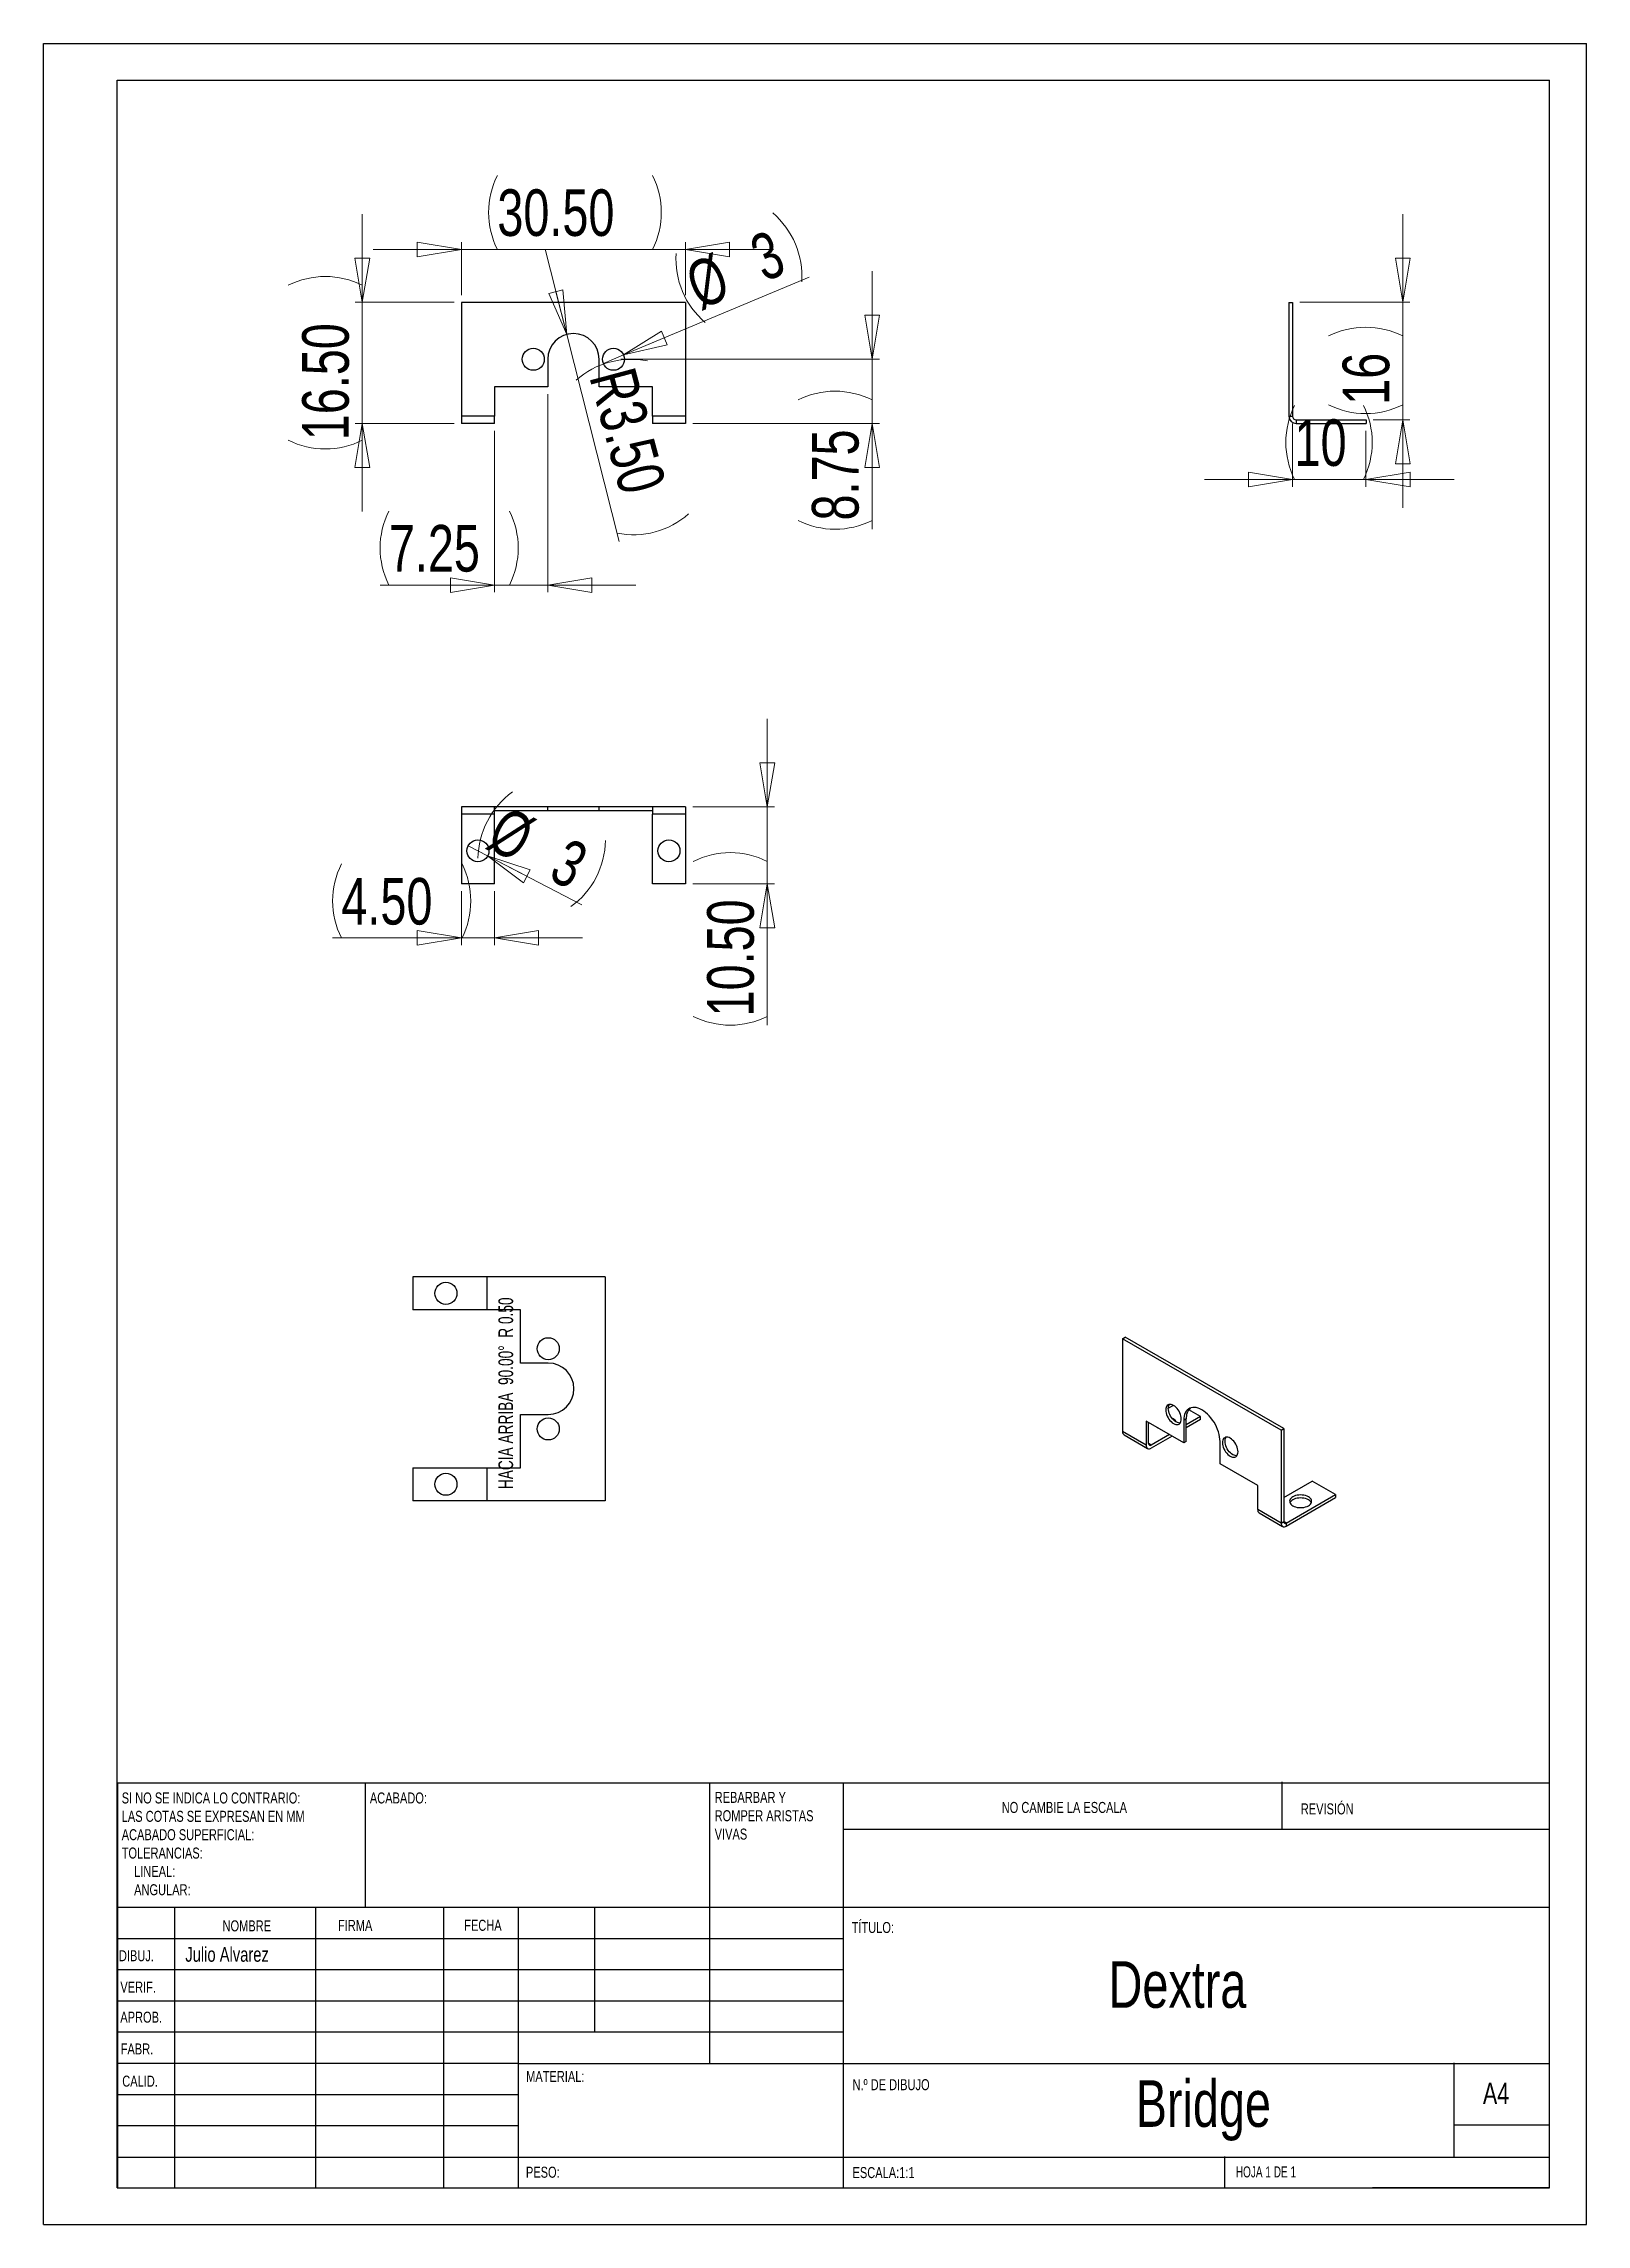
# Model space of a CAD drawing. Header units: millimetres. Extents: x 0 to 210, y 0 to 297.
import ezdxf

# ---------------------------------------------------------------- set-up
doc = ezdxf.new("R2010")
doc.units = ezdxf.units.MM
doc.linetypes.add('CENTERX2', pattern=[20.32, 12.7, -2.54, 2.54, -2.54])
doc.layers.add('CROQUIS', color=4, linetype='Continuous')
doc.styles.add('SLDTEXTSTYLE0', font='TXT', dxfattribs={"width": 0.75})
doc.styles.add('SLDTEXTSTYLE1', font='TXT', dxfattribs={"width": 0.681818})
doc.styles.add('SLDTEXTSTYLE2', font='TXT', dxfattribs={"width": 0.696429})
doc.dimstyles.new('SLDDIMSTYLE0', dxfattribs={"dimtxt": 6.35, "dimasz": 5.9944, "dimexe": 0, "dimexo": 0.0625, "dimgap": 1.5875, "dimtad": 1, "dimrnd": 1e-09, "dimzin": 4, "dimdsep": 46, "dimtxsty": 'SLDTEXTSTYLE0', "dimblk1": 'CLOSED', "dimblk2": 'CLOSED', "dimsah": 1, "dimcen": 0.09, "dimadec": 0, "dimazin": 1, "dimtfac": 1, "dimtmove": 0, "dimatfit": 0, "dimldrblk": 'CLOSED', "dimfxl": 0, "dimfrac": 2, "dimtolj": 1, "dimtzin": 12, "dimarcsym": 0})
doc.dimstyles.new('SLDDIMSTYLE1', dxfattribs={"dimtxt": 6.35, "dimasz": 5.9944, "dimexe": 0, "dimexo": 0.0625, "dimgap": 1.5875, "dimtad": 1, "dimrnd": 1e-09, "dimzin": 12, "dimdsep": 46, "dimtxsty": 'SLDTEXTSTYLE0', "dimblk1": 'CLOSED', "dimblk2": 'CLOSED', "dimsah": 1, "dimcen": 0.09, "dimadec": 0, "dimazin": 3, "dimtfac": 1, "dimtmove": 0, "dimatfit": 0, "dimldrblk": 'CLOSED', "dimfxl": 0, "dimfrac": 2, "dimtolj": 1, "dimtzin": 12, "dimarcsym": 0})
doc.dimstyles.new('SLDDIMSTYLE2', dxfattribs={"dimtxt": 6.35, "dimasz": 5.9944, "dimexe": 0, "dimexo": 0.0625, "dimgap": 1.5875, "dimtad": 1, "dimrnd": 1e-09, "dimzin": 12, "dimdsep": 46, "dimtxsty": 'SLDTEXTSTYLE0', "dimblk1": 'NONE', "dimblk2": 'CLOSED', "dimsah": 1, "dimcen": 0, "dimadec": 0, "dimazin": 3, "dimtfac": 1, "dimtmove": 0, "dimatfit": 3, "dimldrblk": 'NONE', "dimfxl": 0, "dimfrac": 2, "dimtolj": 1, "dimtzin": 12, "dimarcsym": 0})
doc.dimstyles.new('SLDDIMSTYLE3', dxfattribs={"dimtxt": 6.35, "dimasz": 5.9944, "dimexe": 0, "dimexo": 0.0625, "dimgap": 1.5875, "dimtad": 1, "dimrnd": 1e-09, "dimzin": 4, "dimdsep": 46, "dimtxsty": 'SLDTEXTSTYLE0', "dimblk1": 'CLOSED', "dimblk2": 'CLOSED', "dimsah": 1, "dimcen": 0, "dimadec": 0, "dimazin": 1, "dimtfac": 1, "dimtofl": 0, "dimtmove": 1, "dimatfit": 3, "dimldrblk": 'CLOSED', "dimfxl": 0, "dimfrac": 2, "dimtolj": 1, "dimtzin": 12, "dimarcsym": 0})

# ---------------------------------------------------------------- blocks, each defined once
blk = doc.blocks.new('SW_NOTE_0')
at = {"color": 0, "linetype": 'Continuous', "lineweight": 0, "char_height": 1.5, "attachment_point": 1, "style": 'SLDTEXTSTYLE0'}
for s, insert in [('SI NO SE INDICA LO CONTRARIO:', (0, 1.93)), ('LAS COTAS SE EXPRESAN EN MM', (0, -0.57)), ('ACABADO SUPERFICIAL:', (0, -3.07)), ('TOLERANCIAS:', (0, -5.57)), ('LINEAL:', (1.69, -8.07)), ('ANGULAR:', (1.69, -10.57))]:
    blk.add_mtext(s, dxfattribs=dict(at, insert=insert))
blk = doc.blocks.new('SW_NOTE_1')
at = {"color": 0, "linetype": 'Continuous', "lineweight": 0, "char_height": 1.5, "attachment_point": 1, "style": 'SLDTEXTSTYLE0'}
for s, insert in [('REBARBAR Y', (0, 1.93)), ('ROMPER ARISTAS', (0, -0.57)), ('VIVAS', (0, -3.07))]:
    blk.add_mtext(s, dxfattribs=dict(at, insert=insert))
blk = doc.blocks.new('_CLOSED')
at = {"color": 0, "linetype": 'ByBlock', "lineweight": -2}
for p, q in [((-1, 0.166667), (0, 0)), ((-1, 0.166667), (-1, -0.166667)), ((0, 0), (-1, -0.166667)), ((0, 0), (-1, 0))]:
    blk.add_line(p, q, dxfattribs=at)
blk = doc.blocks.new('*D4')
at = {"color": 7, "linetype": 'Continuous', "lineweight": 0}
for p, q in [((56.94, 269.18), (44.95, 269.18)), ((56.94, 262.97), (56.94, 270.18)), ((87.44, 269.18), (56.94, 269.18)), ((87.44, 262.97), (87.44, 270.18)), ((87.44, 269.18), (99.43, 269.18))]:
    blk.add_line(p, q, dxfattribs=at)
for centre, start, end in [((71.92, 274.22), 153.4349, 206.5651), ((72.88, 274.22), 333.4349, 26.5651)]:
    blk.add_arc(centre, 11.27, start, end, dxfattribs=at)
at = {"color": 7, "linetype": 'Continuous', "lineweight": 0, "xscale": 5.9944, "yscale": 5.9944}
blk.add_blockref('_CLOSED', (56.94, 269.18, -54.87), dxfattribs=at)
at = {"color": 7, "linetype": 'Continuous', "lineweight": 0, "xscale": 5.9944, "yscale": 5.9944, "rotation": 180.0000000000004}
blk.add_blockref('_CLOSED', (87.44, 269.18, -54.87), dxfattribs=at)
at = {"color": 7, "linetype": 'Continuous', "lineweight": 0, "insert": (61.84, 277.37, -54.87), "char_height": 6.35, "attachment_point": 1, "style": 'SLDTEXTSTYLE0'}
blk.add_mtext('30.50', dxfattribs=at)
blk = doc.blocks.new('*D5')
at = {"color": 7, "linetype": 'Continuous', "lineweight": 0}
for p, q in [((43.46, 261.98), (43.46, 273.97)), ((55.95, 261.98), (42.47, 261.98)), ((43.46, 261.98), (43.46, 245.48)), ((55.95, 245.48), (42.47, 245.48)), ((43.46, 245.48), (43.46, 233.49))]:
    blk.add_line(p, q, dxfattribs=at)
for centre, start, end in [((38.42, 254.23), 63.4349, 116.5651), ((38.42, 253.28), 243.4349, 296.5651)]:
    blk.add_arc(centre, 11.27, start, end, dxfattribs=at)
at = {"color": 7, "linetype": 'Continuous', "lineweight": 0, "xscale": 5.9944, "yscale": 5.9944}
for p, rotation in [((43.46, 261.98, -54.87), 270.0000000000004), ((43.46, 245.48, -54.87), 90.0000000000004)]:
    blk.add_blockref('_CLOSED', p, dxfattribs=dict(at, rotation=rotation))
at = {"color": 7, "linetype": 'Continuous', "lineweight": 0, "insert": (35.27, 243.2, -54.87), "char_height": 6.35, "attachment_point": 1, "rotation": 90, "style": 'SLDTEXTSTYLE0'}
blk.add_mtext('16.50', dxfattribs=at)
blk = doc.blocks.new('*D6')
at = {"color": 7, "linetype": 'Continuous', "lineweight": 0}
for p, q in [((68.69, 249.49), (68.69, 222.49)), ((61.44, 244.49), (61.44, 222.49)), ((61.44, 223.48), (45.88, 223.48)), ((68.69, 223.48), (61.44, 223.48)), ((68.69, 223.48), (80.68, 223.48))]:
    blk.add_line(p, q, dxfattribs=at)
for centre, start, end in [((57.15, 228.52), 153.4349, 206.5651), ((53.41, 228.52), 333.4349, 26.5651)]:
    blk.add_arc(centre, 11.27, start, end, dxfattribs=at)
at = {"color": 7, "linetype": 'Continuous', "lineweight": 0, "xscale": 5.9944, "yscale": 5.9944}
blk.add_blockref('_CLOSED', (61.44, 223.48, -54.87), dxfattribs=at)
at = {"color": 7, "linetype": 'Continuous', "lineweight": 0, "xscale": 5.9944, "yscale": 5.9944, "rotation": 180.0000000000004}
blk.add_blockref('_CLOSED', (68.69, 223.48, -54.87), dxfattribs=at)
at = {"color": 7, "linetype": 'Continuous', "lineweight": 0, "insert": (47.07, 231.66, -54.87), "char_height": 6.35, "attachment_point": 1, "style": 'SLDTEXTSTYLE0'}
blk.add_mtext('7.25', dxfattribs=at)
blk = doc.blocks.new('*D8')
at = {"color": 7, "linetype": 'Continuous', "lineweight": 0}
for q in [(104.3, 265.41), (76.27, 253.65)]:
    blk.add_line((79.03, 254.81), q, dxfattribs=at)
for centre, start, end in [((91.91, 265.52), 356.1861, 49.3162), ((97.53, 267.87), 176.1861, 229.3162)]:
    blk.add_arc(centre, 11.38, start, end, dxfattribs=at)
at = {"color": 7, "linetype": 'Continuous', "lineweight": 0, "xscale": 5.9944, "yscale": 5.9944, "rotation": 202.7511790394914}
blk.add_blockref('_CLOSED', (79.03, 254.81, -54.87), dxfattribs=at)
at = {"color": 7, "linetype": 'Continuous', "lineweight": 0, "char_height": 6.35, "attachment_point": 1, "rotation": 22.7512, "style": 'SLDTEXTSTYLE0'}
for s, insert in [('3', (95.74, 270.58, -54.87)), ('%%c', (86.94, 266.79, -54.87))]:
    blk.add_mtext(s, dxfattribs=dict(at, insert=insert))
blk = doc.blocks.new('_NONE')
blk = doc.blocks.new('*D9')
at = {"color": 7, "linetype": 'Continuous', "lineweight": 0}
for q in [(68.33, 269.23), (78.44, 229.41)]:
    blk.add_line((71.28, 257.61), q, dxfattribs=at)
for centre, start, end in [((80.03, 242.95), 78.4349, 131.5651), ((80.39, 241.6), 258.4349, 311.5651)]:
    blk.add_arc(centre, 11.27, start, end, dxfattribs=at)
at = {"color": 7, "linetype": 'Continuous', "lineweight": 0, "xscale": 5.9944, "yscale": 5.9944, "rotation": 284.2382606524118}
blk.add_blockref('_CLOSED', (71.28, 257.61, -54.87), dxfattribs=at)
at = {"color": 7, "linetype": 'Continuous', "lineweight": 0, "insert": (80.46, 253.51, -54.87), "char_height": 6.35, "attachment_point": 1, "rotation": 285, "style": 'SLDTEXTSTYLE0'}
blk.add_mtext('R3.50', dxfattribs=at)
blk = doc.blocks.new('*D10')
at = {"color": 7, "linetype": 'Continuous', "lineweight": 0}
for p, q in [((112.85, 254.23), (112.85, 266.22)), ((78.64, 254.23), (113.84, 254.23)), ((112.85, 245.48), (112.85, 254.23)), ((88.43, 245.48), (113.84, 245.48)), ((112.85, 245.48), (112.85, 231.08))]:
    blk.add_line(p, q, dxfattribs=at)
for centre, start, end in [((107.81, 238.61), 63.4349, 116.5651), ((107.81, 242.35), 243.4349, 296.5651)]:
    blk.add_arc(centre, 11.27, start, end, dxfattribs=at)
at = {"color": 7, "linetype": 'Continuous', "lineweight": 0, "xscale": 5.9944, "yscale": 5.9944}
for p, rotation in [((112.85, 254.23, -54.87), 270.0000000000004), ((112.85, 245.48, -54.87), 90.0000000000004)]:
    blk.add_blockref('_CLOSED', p, dxfattribs=dict(at, rotation=rotation))
at = {"color": 7, "linetype": 'Continuous', "lineweight": 0, "insert": (104.66, 232.27, -54.87), "char_height": 6.35, "attachment_point": 1, "rotation": 90, "style": 'SLDTEXTSTYLE0'}
blk.add_mtext('8.75', dxfattribs=at)
blk = doc.blocks.new('*D11')
at = {"color": 7, "linetype": 'Continuous', "lineweight": 0}
for p, q in [((185.08, 261.98), (185.08, 273.97)), ((171.07, 261.98), (186.07, 261.98)), ((185.08, 245.98), (185.08, 261.98)), ((181.07, 245.98), (186.07, 245.98)), ((185.08, 245.98), (185.08, 233.99))]:
    blk.add_line(p, q, dxfattribs=at)
for centre, start, end in [((180.04, 247.32), 63.4349, 116.5651), ((180.04, 258.1), 243.4349, 296.5651)]:
    blk.add_arc(centre, 11.27, start, end, dxfattribs=at)
at = {"color": 7, "linetype": 'Continuous', "lineweight": 0, "xscale": 5.9944, "yscale": 5.9944}
for p, rotation in [((185.08, 261.98, -15.15), 270.0000000000004), ((185.08, 245.98, -15.15), 90.0000000000004)]:
    blk.add_blockref('_CLOSED', p, dxfattribs=dict(at, rotation=rotation))
at = {"color": 7, "linetype": 'Continuous', "lineweight": 0, "insert": (176.9, 248.02, -15.15), "char_height": 6.35, "attachment_point": 1, "rotation": 90, "style": 'SLDTEXTSTYLE0'}
blk.add_mtext('16', dxfattribs=at)
blk = doc.blocks.new('*D12')
at = {"color": 7, "linetype": 'Continuous', "lineweight": 0}
for p, q in [((170.08, 245.49), (170.08, 236.87)), ((180.08, 244.49), (180.08, 236.87)), ((170.08, 237.86), (158.09, 237.86)), ((170.08, 237.86), (180.08, 237.86)), ((180.08, 237.86), (192.07, 237.86))]:
    blk.add_line(p, q, dxfattribs=at)
for centre, start, end in [((180.44, 242.9), 153.4349, 206.5651), ((169.66, 242.9), 333.4349, 26.5651)]:
    blk.add_arc(centre, 11.27, start, end, dxfattribs=at)
at = {"color": 7, "linetype": 'Continuous', "lineweight": 0, "xscale": 5.9944, "yscale": 5.9944}
blk.add_blockref('_CLOSED', (170.08, 237.86, -15.15), dxfattribs=at)
at = {"color": 7, "linetype": 'Continuous', "lineweight": 0, "xscale": 5.9944, "yscale": 5.9944, "rotation": 180.0000000000004}
blk.add_blockref('_CLOSED', (180.08, 237.86, -15.15), dxfattribs=at)
at = {"color": 7, "linetype": 'Continuous', "lineweight": 0, "insert": (170.36, 246.05, -15.15), "char_height": 6.35, "attachment_point": 1, "style": 'SLDTEXTSTYLE0'}
blk.add_mtext('10', dxfattribs=at)
blk = doc.blocks.new('*D13')
at = {"color": 7, "linetype": 'Continuous', "lineweight": 0}
for p, q in [((56.94, 181.79), (56.94, 174.42)), ((61.44, 181.79), (61.44, 174.42)), ((56.94, 175.41), (39.42, 175.41)), ((61.44, 175.41), (56.94, 175.41)), ((61.44, 175.41), (73.43, 175.41))]:
    blk.add_line(p, q, dxfattribs=at)
for centre, start, end in [((50.69, 180.45), 153.4349, 206.5651), ((46.95, 180.45), 333.4349, 26.5651)]:
    blk.add_arc(centre, 11.27, start, end, dxfattribs=at)
at = {"color": 7, "linetype": 'Continuous', "lineweight": 0, "xscale": 5.9944, "yscale": 5.9944}
blk.add_blockref('_CLOSED', (56.94, 175.41, -9.64), dxfattribs=at)
at = {"color": 7, "linetype": 'Continuous', "lineweight": 0, "xscale": 5.9944, "yscale": 5.9944, "rotation": 180.0000000000004}
blk.add_blockref('_CLOSED', (61.44, 175.41, -9.64), dxfattribs=at)
at = {"color": 7, "linetype": 'Continuous', "lineweight": 0, "insert": (40.61, 183.59, -9.64), "char_height": 6.35, "attachment_point": 1, "style": 'SLDTEXTSTYLE0'}
blk.add_mtext('4.50', dxfattribs=at)
blk = doc.blocks.new('*D14')
at = {"color": 7, "linetype": 'Continuous', "lineweight": 0}
for q in [(57.86, 187.97), (73.34, 179.92)]:
    blk.add_line((60.52, 186.59), q, dxfattribs=at)
for centre, start, end in [((70.58, 186.08), 125.9525, 179.0826), ((65.18, 188.89), 305.9525, 359.0826)]:
    blk.add_arc(centre, 11.38, start, end, dxfattribs=at)
at = {"color": 7, "linetype": 'Continuous', "lineweight": 0, "xscale": 5.9944, "yscale": 5.9944, "rotation": 152.5175394368835}
blk.add_blockref('_CLOSED', (60.52, 186.59, -9.64), dxfattribs=at)
at = {"color": 7, "linetype": 'Continuous', "lineweight": 0, "char_height": 6.35, "attachment_point": 1, "rotation": 332.5175, "style": 'SLDTEXTSTYLE0'}
for s, insert in [('%%c', (62.98, 193.52, -9.64)), ('3', (71.52, 189.19, -9.64))]:
    blk.add_mtext(s, dxfattribs=dict(at, insert=insert))
blk = doc.blocks.new('*D15')
at = {"color": 7, "linetype": 'Continuous', "lineweight": 0}
for p, q in [((98.59, 193.28), (98.59, 205.27)), ((88.43, 193.28), (99.58, 193.28)), ((98.59, 193.28), (98.59, 182.78)), ((88.43, 182.78), (99.58, 182.78)), ((98.59, 182.78), (98.59, 163.54))]:
    blk.add_line(p, q, dxfattribs=at)
for centre, start, end in [((93.55, 175.76), 63.4349, 116.5651), ((93.55, 174.81), 243.4349, 296.5651)]:
    blk.add_arc(centre, 11.27, start, end, dxfattribs=at)
at = {"color": 7, "linetype": 'Continuous', "lineweight": 0, "xscale": 5.9944, "yscale": 5.9944}
for p, rotation in [((98.59, 193.28, -9.64), 270.0000000000004), ((98.59, 182.78, -9.64), 90.0000000000004)]:
    blk.add_blockref('_CLOSED', p, dxfattribs=dict(at, rotation=rotation))
at = {"color": 7, "linetype": 'Continuous', "lineweight": 0, "insert": (90.4, 164.73, -9.64), "char_height": 6.35, "attachment_point": 1, "rotation": 90, "style": 'SLDTEXTSTYLE0'}
blk.add_mtext('10.50', dxfattribs=at)

msp = doc.modelspace()

# ---------------------------------------------------------------- linework, layer by layer
for p, q in [((56.939, 261.979), (56.939, 246.479)), ((87.439, 261.979), (56.939, 261.979)), ((87.439, 261.979), (87.439, 246.479)), ((169.583, 261.979), (169.583, 246.479)), ((169.583, 261.979), (170.083, 261.979)), ((170.083, 261.979), (170.083, 246.479)), ((68.689, 254.229), (68.689, 250.479)), ((75.689, 250.479), (75.689, 254.229)), ((68.689, 250.479), (61.439, 250.479)), ((61.439, 250.479), (61.439, 246.479)), ((82.939, 250.479), (75.689, 250.479)), ((82.939, 246.479), (82.939, 250.479)), ((61.439, 246.479), (56.939, 246.479)), ((56.939, 246.479), (56.939, 245.479)), ((61.439, 245.479), (56.939, 245.479)), ((61.439, 245.479), (61.439, 246.479)), ((87.439, 246.479), (82.939, 246.479)), ((82.939, 246.479), (82.939, 245.479)), ((87.439, 245.479), (82.939, 245.479)), ((87.439, 246.479), (87.439, 245.479)), ((169.583, 246.479), (170.083, 246.479)), ((170.583, 245.979), (170.583, 245.479)), ((170.583, 245.979), (180.083, 245.979)), ((170.583, 245.479), (180.083, 245.479)), ((180.083, 245.979), (180.083, 245.479)), ((56.939, 193.279), (56.939, 192.279)), ((61.439, 193.279), (56.939, 193.279)), ((61.439, 192.279), (61.439, 193.279)), ((68.689, 193.279), (61.439, 193.279)), ((68.689, 192.779), (68.689, 193.279)), ((75.689, 193.279), (68.689, 193.279)), ((75.689, 192.779), (75.689, 193.279)), ((82.939, 193.279), (75.689, 193.279)), ((87.439, 193.279), (82.939, 193.279)), ((82.939, 193.279), (82.939, 192.279)), ((87.439, 193.279), (87.439, 192.279)), ((56.939, 192.279), (56.939, 182.779)), ((61.439, 192.279), (56.939, 192.279)), ((61.439, 192.779), (68.689, 192.779)), ((61.439, 182.779), (61.439, 192.279)), ((68.689, 192.779), (75.689, 192.779)), ((75.689, 192.779), (82.939, 192.779)), ((82.939, 182.779), (82.939, 192.279)), ((87.439, 192.279), (82.939, 192.279)), ((87.439, 192.279), (87.439, 182.779)), ((61.439, 182.779), (56.939, 182.779)), ((87.439, 182.779), (82.939, 182.779)), ((50.334, 129.264), (50.334, 124.764)), ((76.512, 129.264), (50.334, 129.264)), ((76.512, 129.264), (76.512, 98.764)), ((65.012, 124.764), (50.334, 124.764)), ((65.012, 117.514), (65.012, 124.764)), ((146.959, 120.84), (147.312, 121.044)), ((146.959, 120.84), (146.959, 108.184)), ((168.525, 108.39), (146.959, 120.84)), ((168.879, 108.594), (147.312, 121.044)), ((68.762, 117.514), (65.012, 117.514)), ((65.012, 103.264), (65.012, 110.514)), ((65.012, 110.514), (68.762, 110.514)), ((153.174, 111.364), (153.854, 111.756)), ((155.621, 109.919), (155.267, 109.715)), ((157.565, 110.225), (155.621, 109.102)), ((155.621, 106.857), (155.621, 109.919)), ((157.565, 110.225), (155.952, 111.156)), ((157.565, 109.816), (157.565, 110.225)), ((150.141, 106.347), (146.959, 108.184)), ((147.166, 107.726), (150.348, 105.889)), ((155.267, 106.653), (150.141, 109.613)), ((150.141, 109.613), (150.141, 106.347)), ((150.494, 106.551), (150.494, 109.409)), ((153.323, 107.776), (150.848, 106.347)), ((153.677, 107.571), (150.848, 105.938)), ((155.267, 109.715), (155.267, 106.653)), ((157.565, 109.816), (155.621, 108.694)), ((168.525, 108.39), (168.879, 108.594)), ((168.525, 108.39), (168.525, 95.733)), ((168.879, 108.594), (168.879, 95.937)), ((150.848, 106.347), (150.494, 106.551)), ((155.621, 106.857), (155.267, 106.653)), ((160.217, 103.796), (160.217, 106.858)), ((50.334, 103.264), (50.334, 98.764)), ((50.334, 103.264), (65.012, 103.264)), ((165.343, 100.836), (160.217, 103.796)), ((168.879, 99.203), (172.768, 101.448)), ((175.95, 99.611), (172.768, 101.448)), ((76.512, 98.764), (50.334, 98.764)), ((165.343, 97.57), (165.343, 100.836)), ((169.232, 95.733), (175.95, 99.611)), ((169.232, 95.325), (175.95, 99.203)), ((175.95, 99.611), (175.95, 99.203)), ((168.525, 95.733), (165.343, 97.57)), ((165.551, 97.112), (168.733, 95.275)), ((168.525, 95.733), (168.879, 95.937)), ((169.232, 95.733), (168.879, 95.937)), ((169.232, 95.733), (169.232, 95.325))]:
    msp.add_line(p, q)
at = {"color": 7, "linetype": 'CENTERX2'}
for p, q in [((60.423, 129.264), (60.423, 124.764)), ((60.423, 103.264), (60.423, 98.764))]:
    msp.add_line(p, q, dxfattribs=at)
at = {"flags": 128}
for points in [[(154.942, 109.903), (154.929, 110.102), (154.89, 110.312), (154.826, 110.526), (154.739, 110.74), (154.631, 110.949), (154.505, 111.146), (154.363, 111.329), (154.209, 111.491), (154.047, 111.629), (153.881, 111.74), (153.715, 111.821), (153.553, 111.87), (153.4, 111.885), (153.258, 111.866), (153.131, 111.814), (153.023, 111.731), (152.936, 111.617), (152.872, 111.476), (152.834, 111.312), (152.821, 111.128), (152.834, 110.929), (152.872, 110.719), (152.936, 110.505), (153.023, 110.291), (153.131, 110.082), (153.258, 109.884), (153.4, 109.702), (153.553, 109.54), (153.715, 109.401), (153.881, 109.291), (154.047, 109.21), (154.209, 109.161), (154.363, 109.146), (154.505, 109.165), (154.631, 109.216), (154.739, 109.3), (154.826, 109.414), (154.89, 109.555), (154.929, 109.719), (154.942, 109.903)], [(154.787, 109.355), (154.716, 109.35), (154.563, 109.365), (154.401, 109.414), (154.235, 109.495), (154.069, 109.606), (153.907, 109.744), (153.753, 109.906), (153.611, 110.089), (153.485, 110.286), (153.377, 110.495), (153.29, 110.709), (153.226, 110.923), (153.187, 111.133), (153.174, 111.332), (153.187, 111.516), (153.226, 111.68), (153.29, 111.821), (153.329, 111.88)], [(153.853, 109.918), (153.674, 110.007), (153.671, 110.008)], [(160.217, 106.858), (160.203, 107.164), (160.163, 107.483), (160.096, 107.811), (160.003, 108.144), (159.885, 108.478), (159.744, 108.811), (159.581, 109.137), (159.398, 109.454), (159.197, 109.759), (158.979, 110.047), (158.749, 110.316), (158.507, 110.563), (158.257, 110.785), (158.001, 110.98), (157.742, 111.145), (157.483, 111.278), (157.227, 111.379), (156.977, 111.446), (156.735, 111.479), (156.505, 111.476), (156.287, 111.438), (156.086, 111.366), (155.903, 111.261), (155.74, 111.122), (155.599, 110.953), (155.481, 110.754), (155.388, 110.529), (155.321, 110.278), (155.281, 110.006), (155.267, 109.715)], [(151.699, 108.713), (151.732, 108.694), (151.765, 108.675)], [(160.542, 106.67), (160.555, 106.471), (160.594, 106.262), (160.658, 106.047), (160.745, 105.833), (160.853, 105.625), (160.979, 105.427), (161.121, 105.245), (161.275, 105.082), (161.437, 104.944), (161.603, 104.833), (161.769, 104.752), (161.931, 104.704), (162.084, 104.689), (162.226, 104.707), (162.353, 104.759), (162.461, 104.843), (162.548, 104.956), (162.612, 105.097), (162.65, 105.261), (162.663, 105.446), (162.65, 105.645), (162.612, 105.854), (162.548, 106.068), (162.461, 106.282), (162.353, 106.491), (162.226, 106.689), (162.084, 106.871), (161.931, 107.033), (161.769, 107.172), (161.603, 107.283), (161.437, 107.363), (161.275, 107.412), (161.121, 107.427), (160.979, 107.409), (160.853, 107.357), (160.745, 107.273), (160.658, 107.159), (160.594, 107.019), (160.555, 106.854), (160.542, 106.67)], [(162.508, 104.897), (162.438, 104.893), (162.284, 104.908), (162.122, 104.956), (161.956, 105.037), (161.79, 105.148), (161.629, 105.286), (161.475, 105.449), (161.333, 105.631), (161.206, 105.829), (161.098, 106.037), (161.011, 106.251), (160.948, 106.466), (160.909, 106.675), (160.896, 106.874), (160.909, 107.058), (160.948, 107.223), (161.011, 107.364), (161.051, 107.422)], [(170.116, 98.08), (170.295, 97.992), (170.496, 97.921), (170.714, 97.869), (170.942, 97.837), (171.177, 97.827), (171.412, 97.837), (171.641, 97.869), (171.858, 97.921), (172.059, 97.992), (172.238, 98.08), (172.391, 98.184), (172.514, 98.3), (172.604, 98.425), (172.659, 98.557), (172.677, 98.693), (172.659, 98.828), (172.604, 98.96), (172.514, 99.086), (172.391, 99.202), (172.238, 99.305), (172.059, 99.393), (171.858, 99.464), (171.641, 99.516), (171.412, 99.548), (171.177, 99.559), (170.942, 99.548), (170.714, 99.516), (170.496, 99.464), (170.295, 99.393), (170.116, 99.305), (169.964, 99.202), (169.841, 99.086), (169.75, 98.96), (169.695, 98.828), (169.677, 98.693), (169.695, 98.557), (169.75, 98.425), (169.841, 98.3), (169.964, 98.184), (170.116, 98.08)], [(172.635, 98.489), (172.604, 98.552), (172.514, 98.678), (172.391, 98.793), (172.238, 98.897), (172.059, 98.985), (171.858, 99.056), (171.641, 99.108), (171.412, 99.14), (171.177, 99.15), (170.942, 99.14), (170.714, 99.108), (170.496, 99.056), (170.295, 98.985), (170.116, 98.897), (169.964, 98.793), (169.841, 98.678), (169.75, 98.552), (169.719, 98.489)]]:
    msp.add_lwpolyline(points, dxfattribs=at)
for centre in [(66.729, 254.229), (77.649, 254.229), (59.189, 187.279), (85.189, 187.279), (54.834, 127.014), (68.762, 119.474), (68.762, 108.554), (54.834, 101.014)]:
    msp.add_circle(centre, 1.5)
for centre, radius, start, end in [((72.189, 254.229), 3.5, 0, 180), ((170.583, 246.479), 1, 180, 270), ((170.583, 246.479), 0.5, 180, 270), ((68.762, 114.014), 3.5, 270, 90), ((153.463, 109.145), 0.866, 22.72034, 63.23557), ((157.438, 110.084), 1.825, 133.67831, 185.18593), ((147.428, 108.12), 0.474, 172.33082, 236.35674), ((150.572, 106.277), 0.437, 170.7856, 309.20346), ((150.71, 106.516), 0.218, 170.78636, 309.20289), ((165.813, 97.507), 0.474, 172.33082, 236.35674), ((168.956, 95.663), 0.437, 170.7856, 309.20346), ((169.094, 95.902), 0.218, 170.78636, 309.20289)]:
    msp.add_arc(centre, radius, start, end)
at = {"layer": 'CROQUIS', "color": 4}
for p, q in [((0.079, 0.215), (0.079, 297.215)), ((0.079, 297.215), (210.079, 297.215)), ((210.079, 0.215), (210.079, 297.215)), ((210.079, 292.215), (210.079, 297.215)), ((10.079, 292.215), (205.079, 292.215)), ((10.079, 5.215), (10.079, 292.215)), ((205.079, 5.215), (205.079, 292.215)), ((10.111, 60.371), (205.079, 60.371)), ((10.111, 60.371), (10.111, 5.121)), ((43.911, 43.371), (43.911, 60.371)), ((90.711, 60.371), (90.711, 22.121)), ((108.911, 60.371), (108.911, 5.121)), ((168.679, 54.09), (168.679, 60.465)), ((205.079, 53.996), (108.911, 53.996)), ((205.079, 43.371), (10.111, 43.371)), ((17.911, 43.371), (17.911, 5.121)), ((37.102, 43.371), (37.102, 5.121)), ((54.51, 43.371), (54.51, 5.121)), ((64.711, 5.121), (64.711, 43.371)), ((75.111, 26.371), (75.111, 43.371)), ((108.911, 39.121), (10.111, 39.121)), ((108.911, 34.871), (10.111, 34.871)), ((108.911, 30.621), (10.111, 30.621)), ((108.911, 26.371), (10.111, 26.371)), ((64.711, 22.121), (10.111, 22.121)), ((64.711, 22.121), (205.079, 22.121)), ((192.079, 9.465), (192.079, 22.215)), ((64.711, 17.871), (10.111, 17.871)), ((64.711, 13.621), (10.111, 13.621)), ((205.079, 13.715), (192.079, 13.715)), ((10.111, 9.371), (205.079, 9.371)), ((160.879, 5.215), (160.879, 9.465)), ((10.079, 5.215), (205.079, 5.215)), ((205.079, 5.215), (180.988, 5.215)), ((0.079, 0.215), (210.079, 0.215))]:
    msp.add_line(p, q, dxfattribs=at)

# ---------------------------------------------------------------- block references
at = {"color": 7, "linetype": 'Continuous', "lineweight": 0}
for name, p in [('SW_NOTE_0', (10.704, 57.108)), ('SW_NOTE_1', (91.42, 57.19))]:
    msp.add_blockref(name, p, dxfattribs=at)

# ---------------------------------------------------------------- texts
at = {"color": 7, "linetype": 'Continuous', "lineweight": 0, "insert": (61.982, 113.405), "char_height": 2, "attachment_point": 2, "rotation": 90, "style": 'SLDTEXTSTYLE2'}
msp.add_mtext('HACIA ARRIBA  90.00°  R 0.50', dxfattribs=at)
at = {"color": 7, "linetype": 'Continuous', "lineweight": 0}
for s, insert, char_height, attachment_point, style in [('ACABADO:', (44.482, 59.04), 1.5, 1, 'SLDTEXTSTYLE0'), ('NO CAMBIE LA ESCALA', (130.493, 57.748), 1.5, 1, 'SLDTEXTSTYLE0'), ('REVISIÓN', (171.206, 57.55), 1.5, 1, 'SLDTEXTSTYLE0'), ('NOMBRE', (24.433, 41.622), 1.5, 1, 'SLDTEXTSTYLE0'), ('FIRMA', (40.144, 41.683), 1.5, 1, 'SLDTEXTSTYLE0'), ('FECHA', (57.326, 41.697), 1.5, 1, 'SLDTEXTSTYLE0'), ('TÍTULO:', (110.067, 41.399), 1.5, 1, 'SLDTEXTSTYLE0'), ('DIBUJ.', (10.323, 37.551), 1.5, 1, 'SLDTEXTSTYLE0'), ('Julio Alvarez', (19.363, 37.981), 2, 1, 'SLDTEXTSTYLE0'), ('Dextra', (145.045, 36.059), 6.35, 1, 'SLDTEXTSTYLE0'), ('VERIF.', (10.521, 33.275), 1.5, 1, 'SLDTEXTSTYLE0'), ('APROB.', (10.513, 29.185), 1.5, 1, 'SLDTEXTSTYLE0'), ('FABR.', (10.566, 24.855), 1.5, 1, 'SLDTEXTSTYLE0'), ('MATERIAL:', (65.757, 21.107), 1.5, 1, 'SLDTEXTSTYLE0'), ('CALID.', (10.78, 20.471), 1.5, 1, 'SLDTEXTSTYLE0'), ('N.º DE DIBUJO', (110.185, 19.99), 1.5, 1, 'SLDTEXTSTYLE0'), ('Bridge', (157.944, 19.847), 6.35, 2, 'SLDTEXTSTYLE0'), ('A4', (196, 19.515), 2.9104, 1, 'SLDTEXTSTYLE0'), ('PESO:', (65.729, 8.07), 1.4986, 1, 'SLDTEXTSTYLE0'), ('ESCALA:1:1', (110.185, 8.021), 1.5, 1, 'SLDTEXTSTYLE0'), ('HOJA 1 DE 1', (162.357, 8.115), 1.5, 1, 'SLDTEXTSTYLE1')]:
    msp.add_mtext(s, dxfattribs=dict(at, insert=insert, char_height=char_height, attachment_point=attachment_point, style=style))

# ---------------------------------------------------------------- dimensions: what is measured, and where the dimension line sits
for base, p1, p2, dimstyle, picture, middle in [((56.939, 269.185), (87.439, 261.979), (56.939, 261.979), 'SLDDIMSTYLE0', '*D4', (72.4, 269.185)), ((61.439, 223.479), (68.689, 250.479), (61.439, 245.479), 'SLDDIMSTYLE1', '*D6', (55.281, 223.479)), ((180.083, 237.862), (170.083, 246.479), (180.083, 245.479), 'SLDDIMSTYLE1', '*D12', (175.051, 237.862)), ((56.939, 175.409), (61.439, 182.779), (56.939, 182.779), 'SLDDIMSTYLE0', '*D13', (48.823, 175.409))]:
    dim = msp.add_linear_dim(base=base, p1=p1, p2=p2, text='(<>)', dimstyle=dimstyle, dxfattribs=at)
    dim.commit()
    dim.dimension.update_dxf_attribs({"geometry": picture, "text_midpoint": middle, "dimtype": 160})
for base, p1, p2, dimstyle, picture, middle in [((43.456, 245.479), (56.939, 261.979), (56.939, 245.479), 'SLDDIMSTYLE0', '*D5', (43.456, 253.754)), ((185.083, 261.979), (180.083, 245.979), (170.083, 261.979), 'SLDDIMSTYLE1', '*D11', (185.083, 252.707)), ((112.845, 254.229), (87.439, 245.479), (77.649, 254.229), 'SLDDIMSTYLE1', '*D10', (112.845, 240.479)), ((98.587, 182.779), (87.439, 193.279), (87.439, 182.779), 'SLDDIMSTYLE0', '*D15', (98.587, 175.285))]:
    dim = msp.add_linear_dim(base=base, p1=p1, p2=p2, angle=90, text='(<>)', dimstyle=dimstyle, dxfattribs=at)
    dim.commit()
    dim.dimension.update_dxf_attribs({"geometry": picture, "text_midpoint": middle, "dimtype": 160})
for p1, p2, picture, middle in [((76.266, 253.649), (79.032, 254.809), '*D8', (97.288, 262.465)), ((57.858, 187.971), (60.52, 186.587), '*D14', (67.196, 183.114))]:
    dim = msp.add_diameter_dim_2p(p1=p1, p2=p2, text='(<>)', dimstyle='SLDDIMSTYLE2', dxfattribs=at)
    dim.commit()
    dim.dimension.update_dxf_attribs({"geometry": picture, "text_midpoint": middle, "dimtype": 163})
dim = msp.add_radius_dim(center=(72.189, 254.229), mpoint=(71.283, 257.61), text='(<>)', dimstyle='SLDDIMSTYLE3', dxfattribs=at)
dim.commit()
dim.dimension.update_dxf_attribs({"geometry": '*D9', "text_midpoint": (75.971, 240.112), "dimtype": 164})

doc.saveas('drawing.dxf')
